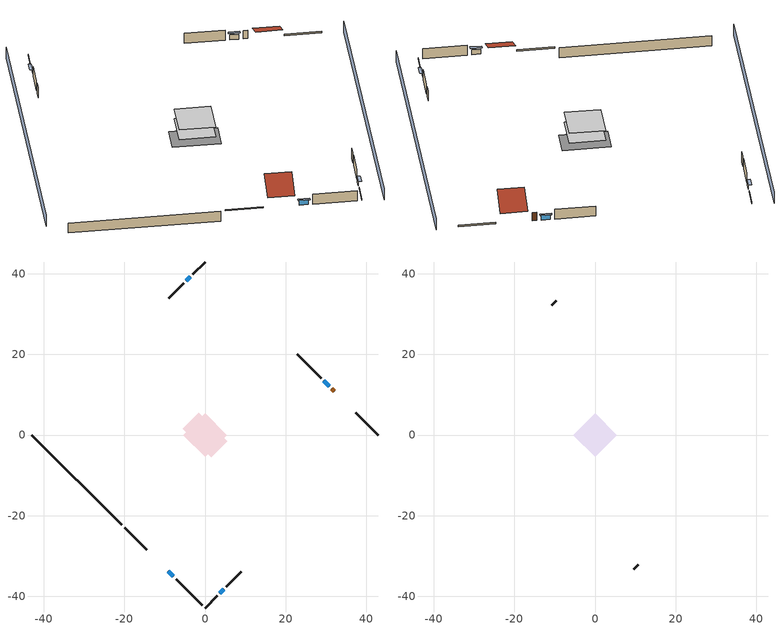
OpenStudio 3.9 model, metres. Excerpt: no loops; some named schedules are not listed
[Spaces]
conditioned space 1
 floor foundation (Slab1 construction): -5.57,1.59 -1.59,5.57 5.57,-1.59 1.59,-5.57 z-2.13
 floor adiabatic (AdiabaticFloorConstruction): -5.34,0 0,5.34 5.34,0 0,-5.34 z0.3
 wall outside (Wall1 construction): -7.18,-35.71 -0.66,-42.23 z0.3:2.74
 wall outside (Wall2 construction): -5.33,37.56 -8.95,33.94 z0.3:2.74
 wall outside (Wall3 construction): 28.82,14.07 22.83,20.06 z0.3:2.74
 wall outside (Wall4 construction): 5.33,-37.56 8.95,-33.94 z0.3:2.74
 wall outside (RimJoist1 construction): -19.95,-22.94 -14.43,-28.46 z0.3:0.61
 wall outside (RimJoist2 construction): 0,42.89 -3.06,39.83 z0.3:0.61
 wall outside (RimJoist3 construction): 42.89,0 37.37,5.52 z0.3:0.61
 wall outside (RimJoist4 construction): 0,-42.89 3.06,-39.83 z0.3:0.61
 wall outside (AdiabaticWallConstruction): -9.12,-33.77 -7.84,-35.05 / 30.76,12.13 29.47,13.42 z0.3:1.52; -3.72,39.17 -4.67,38.22 / 3.72,-39.17 4.67,-38.22 z0.3:1.22
 wall outside (AdiabaticWallConstruction 1): 32.07,10.82 31.42,11.47 z0.3:2.34
 wall foundation (FoundationWall1 construction): -42.89,0 -20.6,-22.29 z-2.13:0.3
 window (WindowConstruction): -9.12,-33.77 -7.84,-35.05 z0.3:1.52
 window (WindowConstruction 1): -3.72,39.17 -4.67,38.22 z0.3:1.22
 window (WindowConstruction 2): 30.76,12.13 29.48,13.42 z0.3:1.52
 window (WindowConstruction 3): 3.72,-39.17 4.67,-38.22 z0.3:1.22
 door (Door): 32.07,10.82 31.42,11.47 z0.3:2.34
 ceiling adiabatic (AdiabaticFloorConstruction): 0,-5.34 5.34,0 0,5.34 -5.34,0 z0.3
attic - vented 1
 floor to conditioned space 1 (Floor1 construction Reversed): -5.34,0 0,5.34 5.34,0 0,-5.34 z2.74
 wall outside (Wall5 construction): -9.61,33.28 -10.76,32.13 z0.3:2.74
 wall outside (Wall6 construction): 9.61,-33.28 10.76,-32.13 z0.3:2.74
 roof outside (Roof1 construction): -9.78,-33.11,2.74 -6.21,-29.54,5.27 -10.2,-25.55,5.27 -13.77,-29.12,2.74
 roof outside (Roof2 construction): 32.72,10.17,2.74 29.15,6.6,5.27 33.14,2.6,5.27 36.72,6.17,2.74
shading: 3.23,-46.12 46.12,-3.23 / -3.23,46.12 -46.12,3.23 z0:2.74; -7.62,-35.27 -9.34,-33.55 -9.77,-33.98 -8.05,-35.7 z1.83; -4.89,38 -3.5,39.39 -3.93,39.82 -5.32,38.43 z1.52; 29.26,13.63 30.98,11.91 31.41,12.34 29.69,14.06 z1.83; 4.89,-38 3.5,-39.39 3.93,-39.82 5.32,-38.43 z1.52
[Site]
Portland Intl Arpt_OR: Latitude {deg}=45.59; Longitude {deg}=-122.6; Time Zone {hr}=-8; Elevation {m}=33; Terrain=Suburbs; Keep Site Location Information=Yes
[Site:GroundTemperature:Shallow]
10.2558, 8.96328, 8.85977, 9.47314, 11.9355, 14.3863, 16.5111, 17.8571, 17.9714, 16.8767, 14.8061, 12.4304
[Site:WaterMainsTemperature]
Calculation Method=Schedule; Temperature Schedule=mains temperature schedule
[Building]
Building 1
[Material] Roughness=Rough
Name | Thickness {m} | Conductivity {W/m-K} | Density {kg/m3} | Specific Heat {J/kg-K} | Thermal Absorptance | Solar Absorptance | Visible Absorptance
asphalt or fiberglass shingles | 0.00635 | 0.162714 | 1121.4 | 1465.45 | 0.9 | 0.85 | 0.85
roof rigid ins | 0.00281632 | 0.029427 | 32.04 | 1214.23 | 0.9 | 0.7 | 0.7
osb sheathing 0.5 in. | 0.0127 | 0.115458 | 512.64 | 1214.23 | 0.9 | 0.6 | 0.6
asbestos siding | 0.00635 | 0.60585 | 1899.972 | 1004.88 | 0.9 | 0.7 | 0.7
osb sheathing 0.5 in. 1 | 0.0127 | 0.115458 | 512.64 | 1214.23 | 0.9 | 0.7 | 0.7
wall stud and cavity | 0.1397 | 0.398917 | 139.0536 | 1170.24 | 0.9 | 0.7 | 0.7
gypsum board | 0.0127 | 0.160291 | 801 | 837.4 | 0.9 | 0.6 | 0.6
wall stud and cavity 1 | 0.1397 | 0.325315 | 139.0536 | 1170.24 | 0.9 | 0.6 | 0.6
rim joist stud and cavity | 0.0508 | 0.13335 | 50.32683 | 1063.81 | 0.9 | 0.6 | 0.6
ceiling loosefill ins | 0.0846667 | 0.0480833 | 16.02 | 1046.75 | 0.9 | 0.7 | 0.7
ceiling stud and cavity | 0.1397 | 0.0920385 | 65.682 | 1177.47 | 0.9 | 0.7 | 0.7
concrete 8.0 in. | 0.2032 | 1.803125 | 2242.8 | 837.4 | 0.9 | 0.7 | 0.7
gypsum board 1 | 0.0127 | 0.160291 | 801 | 837.4 | 0.9 | 0.7 | 0.7
concrete 4.0 in. | 0.1016 | 1.803125 | 2242.8 | 837.4 | 0.9 | 0.7 | 0.7
floor covering | 0.0127 | 0.0450781 | 54.468 | 1339.84 | 0.9 | 0.9 | 0.9
wood siding; wood siding 1 | 0.0254 | 0.102417 | 544.68 | 1172.36
wall rigid ins; floor rigid ins | 0.512978 | 0.029427 | 32.04 | 1214.23 | 0.9 | 0.7 | 0.7
wall stud and cavity 2 | 0.0889 | 0.380278 | 52.3479 | 1209.89 | 0.9 | 0.7 | 0.7
door material | 0.04445 | 0.0612267 | 512.64 | 1214.23 | 0.9 | 0.7 | 0.7
floor stud and cavity | 0.1397 | 1.75129 | 37.0049 | 1207.88 | 0.9 | 0.7 | 0.7
osb sheathing 0.75 in. | 0.01905 | 0.115458 | 512.64 | 1214.23 | 0.9 | 0.7 | 0.7
floor covering 1 | 0.0127 | 0.0433444 | 54.468 | 1339.84 | 0.9 | 0.6 | 0.6
wall stud and cavity 3 | 0.0889 | 0.391764 | 83.0341 | 1211.67 | 0.9 | 0.7 | 0.7
furniture material conditioned space 1 | 0.1524 | 0.115458 | 640.8 | 1214.23 | 0.9 | 0.6 | 0.6
[Construction]
Roof1 construction; Roof2 construction: asphalt or fiberglass shingles, roof rigid ins, osb sheathing 0.5 in.
Wall1 construction; Wall2 construction; Wall3 construction; Wall4 construction: asbestos siding, osb sheathing 0.5 in. 1, wall stud and cavity, gypsum board
Wall5 construction; Wall6 construction: asbestos siding, osb sheathing 0.5 in. 1, wall stud and cavity 1
RimJoist1 construction; RimJoist2 construction; RimJoist3 construction; RimJoist4 construction: asbestos siding, rim joist stud and cavity
Floor1 construction Reversed: gypsum board, ceiling stud and cavity, ceiling loosefill ins
FoundationWall1 construction: concrete 8.0 in., gypsum board 1
Slab1 construction: concrete 4.0 in., floor covering
WindowConstruction; WindowConstruction 1; WindowConstruction 2; WindowConstruction 3: WindowMaterial
AdiabaticWallConstruction: wood siding, wall rigid ins, wall stud and cavity 2, gypsum board
Door: door material
AdiabaticWallConstruction 1: wood siding 1, wall rigid ins, wall stud and cavity 2, gypsum board
AdiabaticFloorConstruction: floor stud and cavity, floor rigid ins, osb sheathing 0.75 in., floor covering 1
PartitionWallConstruction: gypsum board, wall stud and cavity 3, gypsum board
furniture construction conditioned space 1: furniture material conditioned space 1
[WindowMaterial:SimpleGlazingSystem]
WindowMaterial: U-Factor {W/m2-K}=1.93052; Solar Heat Gain Coefficient=0.49
[ThermalZone] Multiplier=1; Use Ideal Air Loads=No
Name | Volume {m3} | Thermostat
conditioned space | 278.185 | conditioned space temperature setpoint
attic - vented | 32.1115
[Sizing:Zone]
attic - vented: Zone Cooling Design Supply Air Temperature Input Method=SupplyAirTemperature; Zone Cooling Design Supply Air Temperature {C}=14; Zone Cooling Design Supply Air Temperature Difference {deltaC}=11.11; Zone Heating Design Supply Air Temperature Input Method=SupplyAirTemperature; Zone Heating Design Supply Air Temperature {C}=40; Zone Heating Design Supply Air Temperature Difference {deltaC}=11.11; Zone Cooling Design Supply Air Humidity Ratio {kg-H2O/kg-air}=0.0085; Zone Heating Design Supply Air Humidity Ratio {kg-H2O/kg-air}=0.008; Cooling Design Air Flow Method=DesignDay; Heating Design Air Flow Method=DesignDay; Account for Dedicated Outdoor Air System=No; Dedicated Outdoor Air System Control Strategy=NeutralSupplyAir; Dedicated Outdoor Air Low Setpoint Temperature for Design {C}=autosize; Dedicated Outdoor Air High Setpoint Temperature for Design {C}=autosize; Zone Load Sizing Method=Sensible Load Only No Latent Load; Zone Latent Cooling Design Supply Air Humidity Ratio Input Method=HumidityRatioDifference; Zone Cooling Design Supply Air Humidity Ratio Difference {kgWater/kgDryAir}=0.005; Zone Latent Heating Design Supply Air Humidity Ratio Input Method=HumidityRatioDifference; Zone Humidification Design Supply Air Humidity Ratio Difference {kgWater/kgDryAir}=0.005; Sizing Option=Coincident
[Space]
Name | Thermal Zone | Volume {m3}
conditioned space 1 | conditioned space | 278.185
attic - vented 1 | attic - vented | 32.1115
[ThermostatSetpoint:DualSetpoint]
conditioned space temperature setpoint: Heating Setpoint Temperature Schedule=heating setpoint; Cooling Setpoint Temperature Schedule=cooling setpoint; Temperature Difference Between Cutout And Setpoint {deltaC}=0
[Foundation:Kiva]
Foundation Kiva 1: Initial Indoor Air Temperature {C}=15.5556; Wall Height Above Grade {m}=0.3048; Wall Depth Below Slab {m}=0.2032
[Foundation:Kiva:Settings]
Soil Conductivity {W/m-K}=1.3848; Soil Density {kg/m3}=1842.3; Soil Specific Heat {J/kg-K}=418.7; Ground Solar Absorptivity=0.9; Ground Thermal Absorptivity=0.9; Ground Surface Roughness {m}=0.03; Far-Field Width {m}=40; Deep-Ground Boundary Condition=ZeroFlux; Deep-Ground Depth {m}=40; Minimum Cell Dimension {m}=0.2; Maximum Cell Growth Coefficient=3; Simulation Timestep=Timestep
[SurfaceProperty:ExposedFoundationPerimeter]
Slab1: Exposed Perimeter Calculation Method=TotalExposedPerimeter; Total Exposed Perimeter {m}=31.51632
[SurfaceProperty:IncidentSolarMultiplier] Incident Solar Multiplier=1; Incident Solar Multiplier Schedule=trans schedule winter=0.85 summer=0.7
Window1; Window2; Window3; Window4
[InternalMass:Definition] Design Level Calculation Method=SurfaceArea
Name | Construction | Surface Area {m2}
partition wall mass | PartitionWallConstruction | 114.085
furniture mass conditioned space 1 | furniture construction conditioned space 1 | 45.63397
[InternalMass] Space or SpaceType=conditioned space 1; Multiplier=1
Name | Internal Mass Definition
partition wall mass | partition wall mass
furniture mass conditioned space 1 | furniture mass conditioned space 1
[EnergyManagementSystem:Sensor]
Name | Output Variable or Output Meter Index Key | Output Variable or Output Meter
water_heater_T_set | water heater setpoint | Schedule Value
out_pb_s |  | Site Outdoor Air Barometric Pressure
out_wt_s |  | Site Outdoor Air Humidity Ratio
site_vw_s |  | Site Wind Speed
cool_season | cooling season schedule | Schedule Value
natural_vent_s | natural vent schedule | Schedule Value
htg_sp_s | heating setpoint | Schedule Value
clg_sp_s | cooling setpoint | Schedule Value
mech_vent_range_fan_0_sch_s | mech vent range fan 0 schedule | Schedule Value
mech_vent_bath_fan_0_sch_s | mech vent bath fan 0 schedule | Schedule Value
clothes_dryer_exhaust_0_sch_s | clothes_dryer | Schedule Value
htg_load_cond |  | Heating:EnergyTransfer:Zone:CONDITIONED SPACE
clg_load_cond |  | Cooling:EnergyTransfer:Zone:CONDITIONED SPACE
s_conv | Floor1 | Surface Inside Face Convection Heat Gain Energy
s_ig | Floor1 | Surface Inside Face Internal Gains Radiation Heat Gain Energy
s_sol | Floor1 | Surface Inside Face Solar Radiation Heat Gain Energy
s_lgt | Floor1 | Surface Inside Face Lights Radiation Heat Gain Energy
s_surf | Floor1 | Surface Inside Face Net Surface Thermal Radiation Heat Gain Energy
s_conv_1 | FoundationWall1 | Surface Inside Face Convection Heat Gain Energy
s_ig_1 | FoundationWall1 | Surface Inside Face Internal Gains Radiation Heat Gain Energy
s_sol_1 | FoundationWall1 | Surface Inside Face Solar Radiation Heat Gain Energy
s_lgt_1 | FoundationWall1 | Surface Inside Face Lights Radiation Heat Gain Energy
s_surf_1 | FoundationWall1 | Surface Inside Face Net Surface Thermal Radiation Heat Gain Energy
s_conv_2 | inferred conditioned ceiling | Surface Inside Face Convection Heat Gain Energy
s_ig_2 | inferred conditioned ceiling | Surface Inside Face Internal Gains Radiation Heat Gain Energy
s_sol_2 | inferred conditioned ceiling | Surface Inside Face Solar Radiation Heat Gain Energy
s_lgt_2 | inferred conditioned ceiling | Surface Inside Face Lights Radiation Heat Gain Energy
s_surf_2 | inferred conditioned ceiling | Surface Inside Face Net Surface Thermal Radiation Heat Gain Energy
s_conv_3 | inferred conditioned floor | Surface Inside Face Convection Heat Gain Energy
s_ig_3 | inferred conditioned floor | Surface Inside Face Internal Gains Radiation Heat Gain Energy
s_sol_3 | inferred conditioned floor | Surface Inside Face Solar Radiation Heat Gain Energy
s_lgt_3 | inferred conditioned floor | Surface Inside Face Lights Radiation Heat Gain Energy
s_surf_3 | inferred conditioned floor | Surface Inside Face Net Surface Thermal Radiation Heat Gain Energy
s_conv_4 | RimJoist1 | Surface Inside Face Convection Heat Gain Energy
s_ig_4 | RimJoist1 | Surface Inside Face Internal Gains Radiation Heat Gain Energy
s_sol_4 | RimJoist1 | Surface Inside Face Solar Radiation Heat Gain Energy
s_lgt_4 | RimJoist1 | Surface Inside Face Lights Radiation Heat Gain Energy
s_surf_4 | RimJoist1 | Surface Inside Face Net Surface Thermal Radiation Heat Gain Energy
s_conv_5 | RimJoist2 | Surface Inside Face Convection Heat Gain Energy
s_ig_5 | RimJoist2 | Surface Inside Face Internal Gains Radiation Heat Gain Energy
s_sol_5 | RimJoist2 | Surface Inside Face Solar Radiation Heat Gain Energy
s_lgt_5 | RimJoist2 | Surface Inside Face Lights Radiation Heat Gain Energy
s_surf_5 | RimJoist2 | Surface Inside Face Net Surface Thermal Radiation Heat Gain Energy
s_conv_6 | RimJoist3 | Surface Inside Face Convection Heat Gain Energy
s_ig_6 | RimJoist3 | Surface Inside Face Internal Gains Radiation Heat Gain Energy
s_sol_6 | RimJoist3 | Surface Inside Face Solar Radiation Heat Gain Energy
s_lgt_6 | RimJoist3 | Surface Inside Face Lights Radiation Heat Gain Energy
s_surf_6 | RimJoist3 | Surface Inside Face Net Surface Thermal Radiation Heat Gain Energy
s_conv_7 | RimJoist4 | Surface Inside Face Convection Heat Gain Energy
s_ig_7 | RimJoist4 | Surface Inside Face Internal Gains Radiation Heat Gain Energy
s_sol_7 | RimJoist4 | Surface Inside Face Solar Radiation Heat Gain Energy
s_lgt_7 | RimJoist4 | Surface Inside Face Lights Radiation Heat Gain Energy
s_surf_7 | RimJoist4 | Surface Inside Face Net Surface Thermal Radiation Heat Gain Energy
s_conv_8 | Slab1 | Surface Inside Face Convection Heat Gain Energy
s_ig_8 | Slab1 | Surface Inside Face Internal Gains Radiation Heat Gain Energy
s_sol_8 | Slab1 | Surface Inside Face Solar Radiation Heat Gain Energy
s_lgt_8 | Slab1 | Surface Inside Face Lights Radiation Heat Gain Energy
s_surf_8 | Slab1 | Surface Inside Face Net Surface Thermal Radiation Heat Gain Energy
ss_sol | Door1 | Surface Inside Face Solar Radiation Heat Gain Energy
ss_lgt | Door1 | Surface Inside Face Lights Radiation Heat Gain Energy
ss_conv | Door1 | Surface Inside Face Convection Heat Gain Energy
ss_ig | Door1 | Surface Inside Face Internal Gains Radiation Heat Gain Energy
ss_surf | Door1 | Surface Inside Face Net Surface Thermal Radiation Heat Gain Energy
ss_conv_1 | Window1 | Surface Inside Face Convection Heat Gain Energy
ss_ig_1 | Window1 | Surface Inside Face Internal Gains Radiation Heat Gain Energy
ss_surf_1 | Window1 | Surface Inside Face Net Surface Thermal Radiation Heat Gain Energy
ss_trans_in | Window1 | Surface Window Transmitted Solar Radiation Rate
ss_back_out | Window1 | Surface Window Shortwave from Zone Back Out Window Heat Transfer Rate
ss_trans_out | Window1 | Surface Inside Face Initial Transmitted Diffuse Transmitted Out Window Solar Radiation Rate
ss_conv_2 | Window2 | Surface Inside Face Convection Heat Gain Energy
ss_ig_2 | Window2 | Surface Inside Face Internal Gains Radiation Heat Gain Energy
ss_surf_2 | Window2 | Surface Inside Face Net Surface Thermal Radiation Heat Gain Energy
ss_trans_in_1 | Window2 | Surface Window Transmitted Solar Radiation Rate
ss_back_out_1 | Window2 | Surface Window Shortwave from Zone Back Out Window Heat Transfer Rate
ss_trans_out_1 | Window2 | Surface Inside Face Initial Transmitted Diffuse Transmitted Out Window Solar Radiation Rate
ss_conv_3 | Window3 | Surface Inside Face Convection Heat Gain Energy
ss_ig_3 | Window3 | Surface Inside Face Internal Gains Radiation Heat Gain Energy
ss_surf_3 | Window3 | Surface Inside Face Net Surface Thermal Radiation Heat Gain Energy
ss_trans_in_2 | Window3 | Surface Window Transmitted Solar Radiation Rate
ss_back_out_2 | Window3 | Surface Window Shortwave from Zone Back Out Window Heat Transfer Rate
ss_trans_out_2 | Window3 | Surface Inside Face Initial Transmitted Diffuse Transmitted Out Window Solar Radiation Rate
ss_conv_4 | Window4 | Surface Inside Face Convection Heat Gain Energy
ss_ig_4 | Window4 | Surface Inside Face Internal Gains Radiation Heat Gain Energy
ss_surf_4 | Window4 | Surface Inside Face Net Surface Thermal Radiation Heat Gain Energy
ss_trans_in_3 | Window4 | Surface Window Transmitted Solar Radiation Rate
ss_back_out_3 | Window4 | Surface Window Shortwave from Zone Back Out Window Heat Transfer Rate
ss_trans_out_3 | Window4 | Surface Inside Face Initial Transmitted Diffuse Transmitted Out Window Solar Radiation Rate
s_conv_9 | Wall1 | Surface Inside Face Convection Heat Gain Energy
s_ig_9 | Wall1 | Surface Inside Face Internal Gains Radiation Heat Gain Energy
s_sol_9 | Wall1 | Surface Inside Face Solar Radiation Heat Gain Energy
s_lgt_9 | Wall1 | Surface Inside Face Lights Radiation Heat Gain Energy
s_surf_9 | Wall1 | Surface Inside Face Net Surface Thermal Radiation Heat Gain Energy
s_conv_10 | Wall2 | Surface Inside Face Convection Heat Gain Energy
s_ig_10 | Wall2 | Surface Inside Face Internal Gains Radiation Heat Gain Energy
s_sol_10 | Wall2 | Surface Inside Face Solar Radiation Heat Gain Energy
s_lgt_10 | Wall2 | Surface Inside Face Lights Radiation Heat Gain Energy
s_surf_10 | Wall2 | Surface Inside Face Net Surface Thermal Radiation Heat Gain Energy
s_conv_11 | Wall3 | Surface Inside Face Convection Heat Gain Energy
s_ig_11 | Wall3 | Surface Inside Face Internal Gains Radiation Heat Gain Energy
s_sol_11 | Wall3 | Surface Inside Face Solar Radiation Heat Gain Energy
s_lgt_11 | Wall3 | Surface Inside Face Lights Radiation Heat Gain Energy
s_surf_11 | Wall3 | Surface Inside Face Net Surface Thermal Radiation Heat Gain Energy
s_conv_12 | Wall4 | Surface Inside Face Convection Heat Gain Energy
s_ig_12 | Wall4 | Surface Inside Face Internal Gains Radiation Heat Gain Energy
s_sol_12 | Wall4 | Surface Inside Face Solar Radiation Heat Gain Energy
s_lgt_12 | Wall4 | Surface Inside Face Lights Radiation Heat Gain Energy
s_surf_12 | Wall4 | Surface Inside Face Net Surface Thermal Radiation Heat Gain Energy
im_conv | furniture mass conditioned space 1 | Surface Inside Face Convection Heat Gain Energy
im_ig | furniture mass conditioned space 1 | Surface Inside Face Internal Gains Radiation Heat Gain Energy
im_sol | furniture mass conditioned space 1 | Surface Inside Face Solar Radiation Heat Gain Energy
im_lgt | furniture mass conditioned space 1 | Surface Inside Face Lights Radiation Heat Gain Energy
im_surf | furniture mass conditioned space 1 | Surface Inside Face Net Surface Thermal Radiation Heat Gain Energy
im_conv_1 | partition wall mass | Surface Inside Face Convection Heat Gain Energy
im_ig_1 | partition wall mass | Surface Inside Face Internal Gains Radiation Heat Gain Energy
im_sol_1 | partition wall mass | Surface Inside Face Solar Radiation Heat Gain Energy
im_lgt_1 | partition wall mass | Surface Inside Face Lights Radiation Heat Gain Energy
im_surf_1 | partition wall mass | Surface Inside Face Net Surface Thermal Radiation Heat Gain Energy
airflow_gain | infil flow | Infiltration Sensible Heat Gain Energy
airflow_loss | infil flow | Infiltration Sensible Heat Loss Energy
airflow_gain_1 | natural vent flow | Infiltration Sensible Heat Gain Energy
airflow_loss_1 | natural vent flow | Infiltration Sensible Heat Loss Energy
airflow_gain_2 | whole house fan flow | Infiltration Sensible Heat Gain Energy
airflow_loss_2 | whole house fan flow | Infiltration Sensible Heat Loss Energy
mv_conv | mech vent bath fan 0 | Electric Equipment Convective Heating Energy
mv_rad | mech vent bath fan 0 | Electric Equipment Radiant Heating Energy
mv_conv_1 | mech vent house fan | Electric Equipment Convective Heating Energy
mv_rad_1 | mech vent house fan | Electric Equipment Radiant Heating Energy
mv_conv_2 | mech vent house fan cfis | Electric Equipment Convective Heating Energy
mv_rad_2 | mech vent house fan cfis | Electric Equipment Radiant Heating Energy
mv_conv_3 | mech vent range fan 0 | Electric Equipment Convective Heating Energy
mv_rad_3 | mech vent range fan 0 | Electric Equipment Radiant Heating Energy
mv_conv_4 | mech vent house fan latent load | Other Equipment Convective Heating Energy
mv_rad_4 | mech vent house fan latent load | Other Equipment Radiant Heating Energy
mv_conv_5 | mech vent house fan sensible load | Other Equipment Convective Heating Energy
mv_rad_5 | mech vent house fan sensible load | Other Equipment Radiant Heating Energy
ig_lgt_conv | interior lighting | Lights Convective Heating Energy
ig_lgt_rad | interior lighting | Lights Radiant Heating Energy
ig_lgt_vis | interior lighting | Lights Visible Radiation Heating Energy
ig_ee_conv | ceiling fan | Electric Equipment Convective Heating Energy
ig_ee_rad | ceiling fan | Electric Equipment Radiant Heating Energy
ig_ee_conv_1 | clothes dryer | Electric Equipment Convective Heating Energy
ig_ee_rad_1 | clothes dryer | Electric Equipment Radiant Heating Energy
ig_ee_conv_2 | clothes washer | Electric Equipment Convective Heating Energy
ig_ee_rad_2 | clothes washer | Electric Equipment Radiant Heating Energy
ig_ee_conv_3 | cooking range | Electric Equipment Convective Heating Energy
ig_ee_rad_3 | cooking range | Electric Equipment Radiant Heating Energy
ig_ee_conv_4 | dishwasher | Electric Equipment Convective Heating Energy
ig_ee_rad_4 | dishwasher | Electric Equipment Radiant Heating Energy
ig_ee_conv_5 | fridge | Electric Equipment Convective Heating Energy
ig_ee_rad_5 | fridge | Electric Equipment Radiant Heating Energy
ig_ee_conv_6 | misc plug loads | Electric Equipment Convective Heating Energy
ig_ee_rad_6 | misc plug loads | Electric Equipment Radiant Heating Energy
[ElectricEquipment:Definition] Design Level Calculation Method=EquipmentLevel
Name | Design Level {W} | Fraction Latent | Fraction Radiant | Fraction Lost
ceiling fan | 17.3032 | 0 | 0.558 | 0
clothes washer | 333.397 | 0.03 | 0.162 | 0.7
clothes dryer | 3640.19 | 0.015 | 0.081 | 0.85
dishwasher | 1164.67 | 0.3 | 0.18 | 0.4
fridge | 41.5354 | 0 | 0.6 | 0
cooking range | 127.949 | 0.16 | 0.384 | 0.2
misc tv | 167.196 | 0 | 0.6 | 0
misc plug loads | 126.523 | 0.021 | 0.558 | 0.049
whole house fan; mech vent house fan | 0 | 0 | 0 | 1
mech vent house fan cfis | 0 | 0 | 0 | 0
mech vent range fan 0 | 30 | 0 | 0 | 1
mech vent bath fan 0 | 15 | 0 | 0 | 1
[ElectricEquipment] Space or SpaceType=conditioned space 1
Name | Electric Equipment Definition | Schedule
ceiling fan | ceiling fan | ceiling_fan
clothes washer | clothes washer | clothes_washer
clothes dryer | clothes dryer | clothes_dryer
dishwasher | dishwasher | dishwasher
fridge | fridge | fridge schedule
cooking range | cooking range | cooking_range
misc tv | misc tv | plug_loads_tv
misc plug loads | misc plug loads | plug_loads_other
whole house fan | whole house fan | Always On Discrete
mech vent house fan | mech vent house fan | mech vent house fan schedule
mech vent house fan cfis | mech vent house fan cfis | mech vent house fan cfis schedule
mech vent range fan 0 | mech vent range fan 0 | mech vent range fan 0 schedule
mech vent bath fan 0 | mech vent bath fan 0 | mech vent bath fan 0 schedule
[OtherEquipment:Definition] Design Level Calculation Method=EquipmentLevel
Name | Design Level {W} | Fraction Latent | Fraction Radiant | Fraction Lost
water heater sens; mech vent house fan sensible load | 0 | 0 | 0 | 0
water heater lat; mech vent house fan latent load | 0 | 1 | 0 | 0
water heater energy adjustment1 | 0.01 | 0 | 0 | 1
clothes dryer 2 | 0 | 0.015 | 0.081 | 0.85
cooking range 2 | 3749.82 | 0.16 | 0.384 | 0.2
general water use sensible | -25.2881 | 0 | 0.6 | 0
general water use latent | 25.6591 | 1 | 0 | 0
[OtherEquipment] Space or SpaceType=conditioned space 1
Name | Other Equipment Definition | Schedule | Fuel Type
water heater sens | water heater sens | Always On Discrete
water heater lat | water heater lat | Always On Discrete
water heater energy adjustment1 | water heater energy adjustment1 | Always On Discrete | Electricity
clothes dryer 1 | clothes dryer 2 | clothes_dryer | Electricity
cooking range 1 | cooking range 2 | cooking_range | NaturalGas
general water use sensible | general water use sensible | general water use schedule
general water use latent | general water use latent | general water use schedule
mech vent house fan sensible load | mech vent house fan sensible load | Always On Discrete
mech vent house fan latent load | mech vent house fan latent load | Always On Discrete
[WaterUse:Equipment:Definition]
Name | Peak Flow Rate {m3/s}
clothes washer | 2.66301e-06
dishwasher | 9.36543e-06
[Lights:Definition]
interior lighting: Design Level Calculation Method=LightingLevel; Lighting Level {W}=206.058; Fraction Radiant=0.6; Fraction Visible=0.2; Return Air Fraction=0
[Lights]
interior lighting: Lights Definition=interior lighting; Space or SpaceType=conditioned space 1; Schedule=lighting_interior; Fraction Replaceable=1
[Exterior:Lights:Definition]
exterior lighting: Design Level {W}=6.19068
[Exterior:Lights]
exterior lighting: Exterior Lights Definition=exterior lighting; Schedule=exterior lighting schedule
[People:Definition]
occupants: Number of People Calculation Method=People; Number of People {people}=1; Fraction Radiant=0.314171; Sensible Heat Fraction=0.56303; Carbon Dioxide Generation Rate {m3/s-W}=0; Enable ASHRAE 55 Comfort Warnings=No; Mean Radiant Temperature Calculation Type=EnclosureAveraged
[People]
occupants: People Definition=occupants; Space or SpaceType=conditioned space 1; Number of People Schedule=occupants; Activity Level Schedule=occupants activity schedule; Multiplier=1
[SpaceInfiltration:DesignFlowRate] Space or SpaceType=conditioned space 1; Schedule=Always On Discrete; Design Flow Rate Calculation Method=Flow/Space; Design Flow Rate {m3/s}=0
natural vent flow; whole house fan flow; infil flow
[ZoneMixing]
whole house fan mix: Zone or Space=attic - vented; Schedule=Always On Continuous; Design Flow Rate Calculation Method=Flow/Zone; Design Flow Rate {m3/s}=0; Source Zone or Space=conditioned space
[SpaceInfiltration:EffectiveLeakageArea]
infil attic - vented 1: Space or SpaceType=attic - vented 1; Schedule=Always On Discrete; Effective Air Leakage Area {cm2}=1901.23; Stack Coefficient=0.000117438; Wind Coefficient=3.29481e-05
